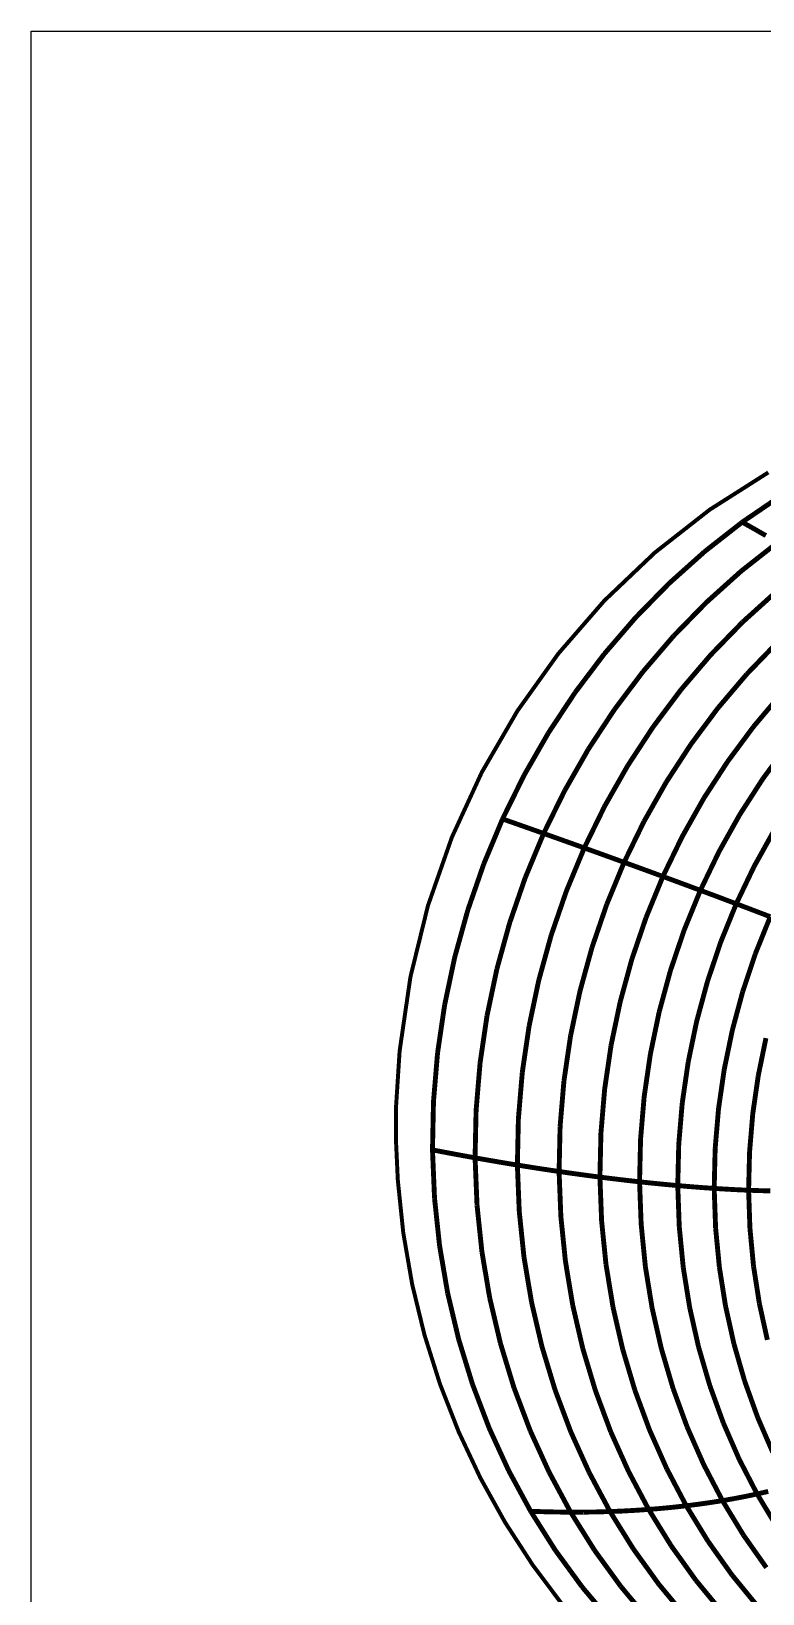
# Model space of a CAD drawing. Extents: x 0 to 350, y 0 to 388.
# Drawn here: x 0 to 121, y 129.4 to 387.7 of the extents above; entities that cross this region are included whole.
import ezdxf

# ---------------------------------------------------------------- set-up
doc = ezdxf.new("R2010")
doc.units = 0
doc.layers.get('0').update_dxf_attribs({"linetype": 'CONTINUOUS'})

msp = doc.modelspace()

# ---------------------------------------------------------------- linework, layer by layer
at = {"color": 7}
msp.add_lwpolyline([(0, 387.742), (350, 387.742), (350, 30.744), (0, 30.744), (0, 387.742)], close=True, dxfattribs=at)
at = {"color": 1, "const_width": 0.6543}
msp.add_lwpolyline([(121.89, 314.785), (112.189, 308.618), (103.13, 301.53), (94.7745, 293.584), (87.1802, 284.841), (80.4058, 275.362), (74.5134, 265.21), (69.5579, 254.448), (65.6015, 243.136), (62.702, 231.337), (60.9191, 219.112), (60.3127, 209.67), (60.3127, 206.522), (60.3155, 204.325), (60.6227, 197.726), (61.5227, 189.054), (62.9941, 180.534), (65.0215, 172.193), (67.5887, 164.057), (70.6808, 156.154), (74.2791, 148.51), (78.3703, 141.151), (82.9359, 134.107), (87.9602, 127.401)], dxfattribs=at)
at = {"color": 5, "const_width": 0.8068}
for points in [[(124.025, 310.961), (117.574, 306.567)], [(117.574, 306.567), (111.394, 301.728)], [(117.574, 306.567), (119.542, 305.46)], [(119.542, 305.46), (121.493, 304.34)], [(123.425, 303.205), (117.394, 298.461)], [(111.394, 301.728), (105.512, 296.466)], [(117.394, 298.461), (111.654, 293.302)], [(105.512, 296.466), (99.9589, 290.803)], [(123.232, 295.097), (117.649, 290.052)], [(111.654, 293.302), (106.232, 287.751)], [(99.9589, 290.803), (94.7568, 284.769)], [(117.649, 290.052), (112.373, 284.626)], [(106.232, 287.751), (101.155, 281.835)], [(123.453, 286.741), (118.338, 281.449)], [(94.7568, 284.769), (89.9336, 278.39)], [(112.373, 284.626), (107.433, 278.842)], [(101.155, 281.835), (96.4463, 275.582)], [(118.338, 281.449), (113.546, 275.809)], [(107.433, 278.842), (102.85, 272.728)], [(89.9336, 278.39), (85.5087, 271.694)], [(124.08, 278.243), (119.45, 272.759)], [(96.4463, 275.582), (92.1261, 269.018)], [(113.546, 275.809), (109.101, 269.847)], [(85.5087, 271.694), (81.5054, 264.716)], [(102.85, 272.728), (98.6469, 266.311)], [(119.45, 272.759), (115.153, 266.963)], [(92.1261, 269.018), (88.2167, 262.176)], [(109.101, 269.847), (105.023, 263.592)], [(125.1, 269.711), (120.96, 264.091)], [(98.6469, 266.311), (94.8408, 259.623)], [(115.153, 266.963), (111.21, 260.881)], [(81.5054, 264.716), (77.9406, 257.484)], [(105.023, 263.592), (101.331, 257.072)], [(120.96, 264.091), (117.162, 258.196)], [(88.2167, 262.176), (84.7355, 255.089)], [(111.21, 260.881), (107.64, 254.542)], [(94.8408, 259.623), (91.452, 252.694)], [(117.162, 258.196), (113.723, 252.049)], [(77.9406, 257.484), (74.8316, 250.035)], [(77.9406, 257.484), (80.2114, 256.686)], [(80.2114, 256.686), (82.477, 255.888)], [(82.477, 255.888), (84.7355, 255.089)], [(101.331, 257.072), (98.0419, 250.317)], [(122.835, 255.556), (119.532, 249.614)], [(84.7355, 255.089), (81.6984, 247.787)], [(84.7355, 255.089), (86.9844, 254.289)], [(86.9844, 254.289), (89.2253, 253.49)], [(89.2253, 253.49), (91.452, 252.694)], [(107.64, 254.542), (104.459, 247.974)], [(91.452, 252.694), (88.4936, 245.556)], [(91.452, 252.694), (93.6653, 251.899)], [(93.6653, 251.899), (95.8617, 251.106)], [(98.0419, 250.317), (95.1713, 243.357)], [(95.8617, 251.106), (98.0419, 250.317)], [(98.0419, 250.317), (100.203, 249.531)], [(113.723, 252.049), (110.658, 245.682)], [(74.8316, 250.035), (72.1914, 242.402)], [(81.6984, 247.787), (79.1175, 240.305)], [(100.203, 249.531), (102.343, 248.75)], [(104.459, 247.974), (101.683, 241.208)], [(102.343, 248.75), (104.459, 247.974)], [(104.459, 247.974), (106.553, 247.203)], [(119.532, 249.614), (116.589, 243.458)], [(88.4936, 245.556), (85.9801, 238.242)], [(106.553, 247.203), (108.619, 246.439)], [(110.658, 245.682), (107.98, 239.123)], [(108.619, 246.439), (110.658, 245.682)], [(110.658, 245.682), (112.667, 244.933)], [(95.1713, 243.357), (92.7308, 236.227)], [(112.667, 244.933), (114.645, 244.191)], [(116.589, 243.458), (114.017, 237.118)], [(114.645, 244.191), (116.589, 243.458)], [(116.589, 243.458), (118.5, 242.734)], [(118.5, 242.734), (120.374, 242.022)], [(72.1914, 242.402), (70.032, 234.623)], [(79.1175, 240.305), (77.0061, 232.679)], [(101.683, 241.208), (99.3207, 234.276)], [(122.213, 241.318), (119.751, 235.206)], [(120.374, 242.022), (122.213, 241.318)], [(85.9801, 238.242), (83.9227, 230.787)], [(107.98, 239.123), (105.702, 232.402)], [(92.7308, 236.227), (90.7313, 228.96)], [(114.017, 237.118), (111.831, 230.62)], [(119.751, 235.206), (117.657, 228.942)], [(70.032, 234.623), (68.363, 226.733)], [(77.0061, 232.679), (75.3731, 224.946)], [(99.3207, 234.276), (97.3861, 227.21)], [(105.702, 232.402), (103.837, 225.552)], [(83.9227, 230.787), (82.3295, 223.226)], [(111.831, 230.62), (110.035, 223.996)], [(90.7313, 228.96), (89.1826, 221.587)], [(97.3861, 227.21), (95.8854, 220.042)], [(117.657, 228.942), (115.939, 222.557)], [(68.363, 226.733), (67.1918, 218.766)], [(75.3731, 224.946), (74.2251, 217.136)], [(103.837, 225.552), (102.387, 218.602)], [(82.3295, 223.226), (81.2077, 215.593)], [(110.035, 223.996), (108.642, 217.278)], [(115.939, 222.557), (114.603, 216.079)], [(89.1826, 221.587), (88.0911, 214.144)], [(95.8854, 220.042), (94.8256, 212.806)], [(121.5, 221.244), (120.226, 215.017)], [(67.1918, 218.766), (66.5208, 210.764)], [(74.2251, 217.136), (73.5651, 209.292)], [(102.387, 218.602), (101.363, 211.587)], [(108.642, 217.278), (107.655, 210.494)], [(81.2077, 215.593), (80.5614, 207.923)], [(88.0911, 214.144), (87.46, 206.667)], [(114.603, 216.079), (113.655, 209.54)], [(120.226, 215.017), (119.32, 208.73)], [(94.8256, 212.806), (94.2111, 205.536)], [(101.363, 211.587), (100.766, 204.537)], [(66.5208, 210.764), (66.354, 202.76)], [(73.5651, 209.292), (73.3972, 201.446)], [(107.655, 210.494), (107.079, 203.678)], [(113.655, 209.54), (113.101, 202.967)], [(80.5614, 207.923), (80.3921, 200.253)], [(87.46, 206.667), (87.2906, 199.189)], [(119.32, 208.73), (118.79, 202.41)], [(94.2111, 205.536), (94.0428, 198.263)], [(100.766, 204.537), (100.6, 197.484)], [(66.354, 202.76), (68.7035, 202.31)], [(66.354, 202.76), (66.6902, 194.793)], [(68.7035, 202.31), (71.053, 201.871)], [(71.053, 201.871), (73.3972, 201.446)], [(73.3972, 201.446), (75.7372, 201.034)], [(73.3972, 201.446), (73.7196, 193.635)], [(107.079, 203.678), (106.915, 196.858)], [(113.101, 202.967), (112.941, 196.392)], [(118.79, 202.41), (118.632, 196.088)], [(75.7372, 201.034), (78.0687, 200.635)], [(78.0687, 200.635), (80.3921, 200.253)], [(80.3921, 200.253), (82.7045, 199.882)], [(80.3921, 200.253), (80.7007, 192.615)], [(82.7045, 199.882), (85.0043, 199.528)], [(85.0043, 199.528), (87.2906, 199.189)], [(87.2906, 199.189), (89.56, 198.863)], [(87.2906, 199.189), (87.5841, 191.742)], [(89.56, 198.863), (91.8118, 198.555)], [(91.8118, 198.555), (94.0428, 198.263)], [(94.0428, 198.263), (96.2533, 197.987)], [(94.0428, 198.263), (94.3211, 191.022)], [(96.2533, 197.987), (98.4388, 197.726)], [(98.4388, 197.726), (100.6, 197.484)], [(100.6, 197.484), (102.734, 197.258)], [(100.6, 197.484), (100.864, 190.463)], [(102.734, 197.258), (104.84, 197.05)], [(104.84, 197.05), (106.915, 196.858)], [(106.915, 196.858), (108.957, 196.686)], [(106.915, 196.858), (107.163, 190.069)], [(108.957, 196.686), (110.967, 196.53)], [(110.967, 196.53), (112.941, 196.392)], [(112.941, 196.392), (114.877, 196.272)], [(112.941, 196.392), (113.174, 189.844)], [(114.877, 196.272), (116.775, 196.171)], [(116.775, 196.171), (118.632, 196.088)], [(118.632, 196.088), (120.449, 196.023)], [(118.632, 196.088), (118.852, 189.792)], [(120.449, 196.023), (122.222, 195.978)], [(66.6902, 194.793), (67.5266, 186.898)], [(73.7196, 193.635), (74.53, 185.896)], [(80.7007, 192.615), (81.4836, 185.047)], [(87.5841, 191.742), (88.3377, 184.362)], [(94.3211, 191.022), (95.0447, 183.846)], [(100.864, 190.463), (101.554, 183.502)], [(107.163, 190.069), (107.822, 183.338)], [(113.174, 189.844), (113.8, 183.353)], [(118.852, 189.792), (119.444, 183.551)], [(67.5266, 186.898), (68.858, 179.112)], [(74.53, 185.896), (75.8225, 178.262)], [(81.4836, 185.047), (82.7345, 177.584)], [(88.3377, 184.362), (89.5449, 177.084)], [(95.0447, 183.846), (96.2064, 176.766)], [(101.554, 183.502), (102.669, 176.637)], [(107.822, 183.338), (108.887, 176.698)], [(113.8, 183.353), (114.814, 176.95)], [(119.444, 183.551), (120.406, 177.391)], [(68.858, 179.112), (70.6755, 171.469)], [(75.8225, 178.262), (77.5917, 170.769)], [(82.7345, 177.584), (84.449, 170.257)], [(89.5449, 177.084), (91.2026, 169.937)], [(96.2064, 176.766), (97.802, 169.816)], [(102.669, 176.637), (104.202, 169.896)], [(108.887, 176.698), (110.353, 170.177)], [(114.814, 176.95), (116.211, 170.659)], [(120.406, 177.391), (121.733, 171.341)], [(70.6755, 171.469), (72.9714, 164.005)], [(77.5917, 170.769), (79.8255, 163.449)], [(84.449, 170.257), (86.6165, 163.098)], [(110.353, 170.177), (112.211, 163.806)], [(116.211, 170.659), (117.983, 164.513)], [(91.2026, 169.937), (93.2988, 162.956)], [(97.802, 169.816), (99.8224, 163.026)], [(104.202, 169.896), (106.142, 163.309)], [(72.9714, 164.005), (75.7329, 156.75)], [(79.8255, 163.449), (82.514, 156.337)], [(86.6165, 163.098), (89.2267, 156.143)], [(93.2988, 162.956), (95.8233, 156.17)], [(99.8224, 163.026), (102.257, 156.425)], [(106.142, 163.309), (108.482, 156.906)], [(112.211, 163.806), (114.453, 157.611)], [(117.983, 164.513), (120.124, 158.537)], [(114.453, 157.611), (117.066, 151.621)], [(120.124, 158.537), (122.618, 152.757)], [(75.7329, 156.75), (78.945, 149.74)], [(82.514, 156.337), (85.6439, 149.462)], [(89.2267, 156.143), (92.2651, 149.418)], [(95.8233, 156.17), (98.764, 149.612)], [(102.257, 156.425), (105.095, 150.045)], [(108.482, 156.906), (111.21, 150.715)], [(78.945, 149.74), (82.5927, 143.003)], [(85.6439, 149.462), (89.1977, 142.856)], [(98.764, 149.612), (102.106, 143.308)], [(105.095, 150.045), (108.319, 143.91)], [(111.21, 150.715), (114.311, 144.763)], [(117.066, 151.621), (120.038, 145.861)], [(92.2651, 149.418), (95.7171, 142.956)], [(110.344, 144.166), (112.342, 144.452)], [(112.342, 144.452), (114.311, 144.763)], [(114.311, 144.763), (116.251, 145.102)], [(114.311, 144.763), (117.771, 139.076)], [(116.251, 145.102), (118.161, 145.469)], [(118.161, 145.469), (120.038, 145.861)], [(120.038, 145.861), (121.88, 146.281)], [(120.038, 145.861), (123.355, 140.357)], [(82.5927, 143.003), (84.8004, 142.926)], [(82.5927, 143.003), (86.6567, 136.569)], [(84.8004, 142.926), (87.0024, 142.878)], [(87.0024, 142.878), (89.1977, 142.856)], [(89.1977, 142.856), (91.3818, 142.861)], [(89.1977, 142.856), (93.158, 136.544)], [(91.3818, 142.861), (93.5563, 142.894)], [(93.5563, 142.894), (95.7171, 142.956)], [(95.7171, 142.956), (97.8627, 143.044)], [(95.7171, 142.956), (99.5645, 136.783)], [(97.8627, 143.044), (99.9931, 143.162)], [(99.9931, 143.162), (102.106, 143.308)], [(102.106, 143.308), (104.199, 143.48)], [(102.106, 143.308), (105.833, 137.284)], [(104.199, 143.48), (106.27, 143.681)], [(106.27, 143.681), (108.319, 143.91)], [(108.319, 143.91), (110.344, 144.166)], [(108.319, 143.91), (111.916, 138.05)], [(86.6567, 136.569), (91.1186, 130.464)], [(93.158, 136.544), (97.5071, 130.558)], [(99.5645, 136.783), (103.791, 130.926)], [(105.833, 137.284), (109.926, 131.57)], [(111.916, 138.05), (115.868, 132.487)], [(117.771, 139.076), (121.573, 133.678)], [(109.926, 131.57), (114.367, 126.185)], [(115.868, 132.487), (120.157, 127.248)], [(91.1186, 130.464), (95.957, 124.716)], [(97.5071, 130.558), (102.224, 124.919)], [(103.791, 130.926), (108.376, 125.41)]]:
    msp.add_lwpolyline(points, dxfattribs=at)

doc.saveas('drawing.dxf')
